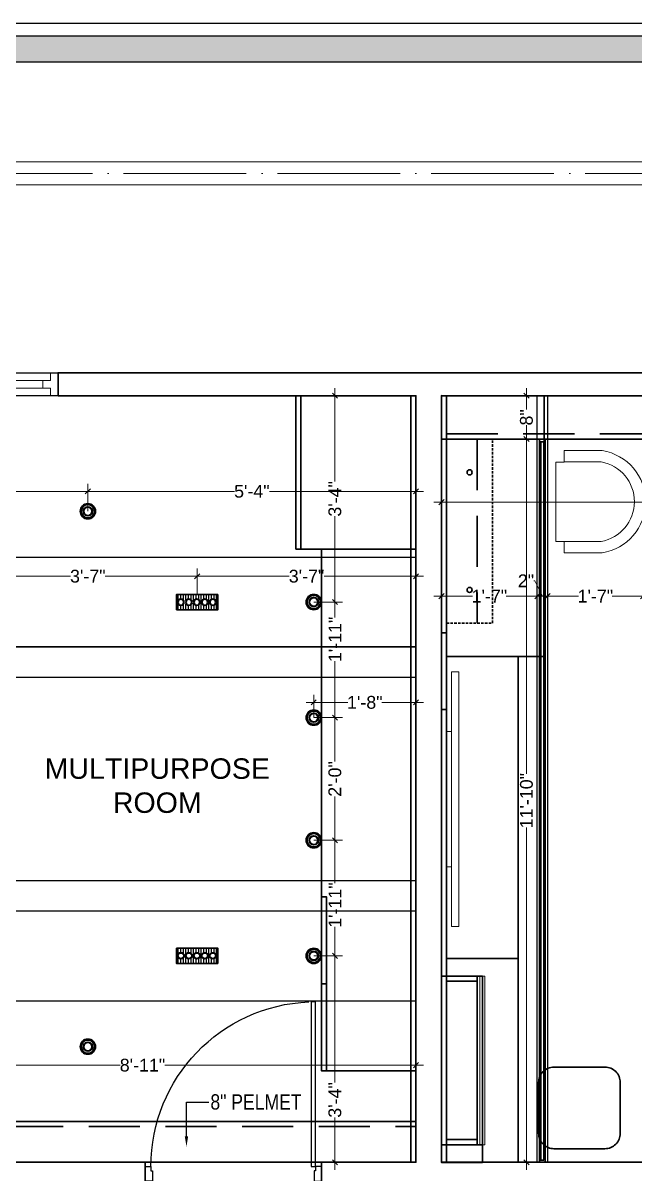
# Model space of a CAD drawing. Header units: millimetres. Extents: x 145796 to 148307, y -176303 to -174465.
# Drawn here: x 147019.7 to 147139.5, y -176014.9 to -175789.7 of the extents above; entities that cross this region are included whole.
import ezdxf
from ezdxf import colors
from ezdxf.entities.mleader import LeaderData, LeaderLine
from ezdxf.math import Vec2, Vec3

# ---------------------------------------------------------------- set-up
doc = ezdxf.new("R2010")
doc.units = ezdxf.units.MM
doc.header["$MEASUREMENT"] = 0
doc.header["$PDMODE"] = 2
for name, pattern in [('00 . GROUND FLOOR$0$DASHED', [0.75, 0.5, -0.25]), ('ACAD_ISO04W100', [30, 24, -3, 0, -3]), ('DASHEDX2', [1.5, 1, -0.5])]:
    doc.linetypes.add(name, pattern=pattern)
doc.layers.get('Defpoints').update_dxf_attribs({"color": 220})
doc.layers.add('AR DOOR', color=40, linetype='Continuous')
doc.layers.add('AR ELE-5', color=134, linetype='Continuous')
for name, color, linetype, lineweight in [('dim05', 1, 'Continuous', 13), ('Electrical', 84, 'Continuous', 30), ('ELEVATION ( SPIRAL STAIR )', 250, 'Continuous', 9), ('FALSE CEILING', 6, 'Continuous', 30), ('FIRST FLOOR ( TEXT )', 7, 'Continuous', 9), ('FURNITURE', 32, 'Continuous', 9), ('GROUND FLOOR', 7, 'Continuous', 9), ('NAME PLATE', 7, 'Continuous', 25), ('SECOND FLOOR', 7, 'Continuous', 9), ('SECOND FLOOR  ( PLINE )', 251, 'Continuous', 30), ('text1', 1, 'Continuous', 15), ('wall', 7, 'Continuous', 30)]:
    doc.layers.add(name, color=color, linetype=linetype, lineweight=lineweight)
doc.layers.add('hatch', color=250, linetype='Continuous', lineweight=9, transparency=0.5)
doc.layers.add('XX~SLAB ( PLINE )', color=251, linetype='Continuous', plot=False)
doc.styles.add('Aerial', font='arial.ttf')
doc.styles.add('KATHA', font='swissc.ttf')
doc.styles.add('style4', font='ARIALN.TTF')
doc.dimstyles.new('Cn_BT_9 ( BOLD )', dxfattribs={"dimtxt": 2.5, "dimasz": 1, "dimexe": 1.5, "dimexo": 0, "dimgap": 0.09, "dimtad": 0, "dimdec": 0, "dimzin": 3, "dimdsep": 46, "dimlunit": 4, "dimtxsty": 'Aerial', "dimblk": 'OBLIQUE', "dimcen": 0.09, "dimdle": 1.5, "dimclrd": 1, "dimclre": 1, "dimclrt": 5, "dimadec": 0, "dimazin": 0, "dimtfac": 0.75, "dimtdec": 0, "dimtofl": 0, "dimtmove": 0, "dimatfit": 3, "dimldrblk": 'OBLIQUE', "dimfxl": 0, "dimtolj": 1, "dimtzin": 0, "dimlwd": 15, "dimlwe": 15, "dimarcsym": 0})

# ---------------------------------------------------------------- blocks, each defined once
blk = doc.blocks.new('ceiling')
at = {"layer": 'FURNITURE', "color": 9, "lineweight": 30, "true_color": 0xc7c8ca}
for p, q in [((142904.89, -176849.37, -0.13), (143012.89, -176849.37, -0.13)), ((142902.89, -176935.37, -0.13), (142902.89, -176851.37, -0.13)), ((143014.89, -176851.37, -0.13), (143014.89, -176880.36, -0.13)), ((142907.89, -176852.37, -0.13), (143014.89, -176852.37, -0.13)), ((142905.89, -176932.37, -0.13), (142905.89, -176854.37, -0.13)), ((143113.89, -176876.42), (143095.39, -176876.42)), ((143011.89, -176883.36, -0.13), (142939.89, -176883.36, -0.13)), ((142936.89, -176886.36, -0.13), (142936.89, -176934.37, -0.13)), ((142926.89, -176934.37, -0.13), (142907.89, -176934.37, -0.13)), ((142927.89, -176935.37, -0.13), (142927.89, -176936.37, -0.13)), ((142933.89, -176937.37, -0.13), (142904.89, -176937.37, -0.13)), ((142969.89, -176977.47, -0.13), (142969.89, -176955.47, -0.13)), ((142969.89, -176955.47, -0.13), (143023.89, -176955.47, -0.13)), ((142996.89, -176955.47, -0.13), (142996.89, -176981.47, -0.13)), ((143023.89, -176955.47, -0.13), (143023.89, -176977.47, -0.13)), ((143023.89, -176955.47, -0.13), (143023.89, -176957.47, -0.13)), ((142967.89, -176957.47, -0.13), (142969.89, -176957.47, -0.13)), ((143023.89, -176957.47, -0.13), (143025.89, -176957.47, -0.13)), ((142965.89, -176981.47, -0.13), (142965.89, -176959.47, -0.13)), ((143027.89, -176959.47, -0.13), (143027.89, -176981.47, -0.13)), ((143019.89, -176981.47, -0.13), (142973.89, -176981.47, -0.13)), ((143021.89, -176987.47, -0.13), (142971.89, -176987.47, -0.13))]:
    blk.add_line(p, q, dxfattribs=at)
at = {"layer": 'FURNITURE', "color": 3, "linetype": 'DASHEDX2', "lineweight": 30, "ltscale": 10}
blk.add_line((142899.89, -176989.42, -0.13), (143113.89, -176989.42, -0.13), dxfattribs=at)
at = {"layer": 'FURNITURE', "color": 9, "lineweight": 30, "ltscale": 10, "true_color": 0xc7c8ca}
for points in [[(143090.39, -176876.42), (143113.89, -176876.42), (143113.89, -176846.42), (143090.39, -176846.42)], [(143090.39, -176876.42), (143091.39, -176876.42), (143091.39, -176846.42), (143090.39, -176846.42)], [(143112.89, -176996.42), (143113.89, -176996.42), (143113.89, -176846.42), (143112.89, -176846.42)], [(143113.89, -176876.42), (143113.89, -176978.5), (143095.39, -176978.5), (143095.39, -176876.42)], [(143096.39, -176961.5), (143096.39, -176944.5), (143095.39, -176944.5), (143095.39, -176961.5)], [(143096.39, -176978.5), (143096.39, -176961.5), (143095.39, -176961.5), (143095.39, -176978.5)], [(143113.89, -176996.42), (143113.89, -176988.42), (142899.89, -176988.42), (142899.89, -176996.42)]]:
    blk.add_lwpolyline(points, close=True, dxfattribs=at)
at = {"layer": 'FURNITURE', "color": 9, "lineweight": 25, "true_color": 0xc7c8ca, "elevation": -0.13}
blk.add_lwpolyline([(142927.89, -176992.42, 1), (142931.89, -176992.42, -1), (142935.89, -176992.42, 1), (142939.89, -176992.42, -1), (142943.89, -176992.42, 1), (142947.89, -176992.42, -1), (142951.89, -176992.42, 1), (142955.89, -176992.42, -1), (142959.89, -176992.42, 1), (142963.89, -176992.42, -1), (142967.89, -176992.42, 1), (142971.89, -176992.42, -1), (142975.89, -176992.42, 1), (142979.89, -176992.42, -1), (142983.89, -176992.42, 1), (142987.89, -176992.42, -1), (142991.89, -176992.42, 1), (142995.89, -176992.42, -1), (142999.89, -176992.42, 1), (143003.89, -176992.42, -1), (143007.89, -176992.42, 1), (143011.89, -176992.42, -1), (143015.89, -176992.42, 1), (143019.89, -176992.42, -0.414214), (143021.89, -176990.42, -0.414214)], format="xyb", dxfattribs=at)
at = {"layer": 'FURNITURE', "color": 9, "lineweight": 30, "true_color": 0xc7c8ca}
for centre, radius, start, end in [((142904.89, -176851.37, -0.13), 2, 90, 180), ((143012.89, -176851.37, -0.13), 2, 0, 90), ((142907.89, -176854.37, -0.13), 2, 90, 180), ((143011.89, -176880.36, -0.13), 3, 270, 0), ((142939.89, -176886.36, -0.13), 3, 90, 180), ((142907.89, -176932.37, -0.13), 2, 180, 270), ((142904.89, -176935.37, -0.13), 2, 180, 270), ((142926.89, -176935.37, -0.13), 1, 0, 90), ((142933.89, -176934.37, -0.13), 3, 270, 0), ((142926.89, -176936.37, -0.13), 1, 270, 0), ((142967.89, -176959.47, -0.13), 2, 90, 180), ((143025.89, -176959.47, -0.13), 2, 0, 90), ((142973.89, -176977.47, -0.13), 4, 180, 270), ((143019.89, -176977.47, -0.13), 4, 270, 0), ((142971.89, -176981.47, -0.13), 6, 180, 270), ((143021.89, -176981.47, -0.13), 6, 270, 0)]:
    blk.add_arc(centre, radius, start, end, dxfattribs=at)
blk = doc.blocks.new('LAYOUT FILE')
at = {"layer": 'NAME PLATE', "true_color": 0xd39e00}
h = blk.add_hatch(color=42, dxfattribs=at)
h.paths.add_polyline_path([(3346889.83, -513806.18), (3346889.83, -514260.7), (3347535.56, -514260.7), (3347535.56, -513806.18)])
h.paths.add_polyline_path([(3346894.36, -513810.71), (3347531.03, -513810.71), (3347531.03, -514256.17), (3346894.36, -514256.17)], flags=16)
at = {"layer": 'NAME PLATE', "color": 42, "true_color": 0xd39e00}
for points in [[(3346887.56, -513803.91), (3347537.83, -513803.91), (3347537.83, -514262.96), (3346887.56, -514262.96)], [(3346889.83, -513806.18), (3347535.56, -513806.18), (3347535.56, -514260.7), (3346889.83, -514260.7)], [(3346894.36, -513810.71), (3347531.03, -513810.71), (3347531.03, -514256.17), (3346894.36, -514256.17)]]:
    blk.add_lwpolyline(points, close=True, dxfattribs=at)
blk = doc.blocks.new('*U20')
for points in [[(-1160, 0), (-1120, 0), (-1120, 30), (-1110, 30), (-1110, 100), (-1160, 100)], [(40, 0), (0, 0), (0, 30), (-10, 30), (-10, 100), (40, 100)], [(0, 0), (0, -1120), (-30, -1120), (-30, 0)]]:
    blk.add_lwpolyline(points, close=True)
at = {"layer": 'AR ELE-5', "linetype": 'ByBlock', "ltscale": 15}
blk.add_arc((1.6, 0.7), 1121.6, 180.03474, 267.62699, dxfattribs=at)
blk = doc.blocks.new('_Oblique')
at = {"layer": 'wall', "color": 0, "lineweight": -2}
blk.add_line((-0.5, -0.5), (0.5, 0.5), dxfattribs=at)
blk = doc.blocks.new('*D187')
at = {"layer": 'Defpoints', "color": 0, "ltscale": 10, "transparency": 16777216}
for p in [(147101.62, -175901.86), (147101.62, -175908.02), (147120.36, -175908.02)]:
    blk.add_point(p, dxfattribs=at)
at = {"layer": 'FURNITURE', "color": 1, "lineweight": 15, "ltscale": 10, "transparency": 16777216}
for p, q in [((147101.62, -175908.02), (147101.62, -175900.36)), ((147120.36, -175908.02), (147120.36, -175900.36)), ((147100.12, -175901.86), (147107.7, -175901.86)), ((147121.86, -175901.86), (147114.29, -175901.86))]:
    blk.add_line(p, q, dxfattribs=at)
at = {"layer": 'FURNITURE', "color": 1, "lineweight": 15, "ltscale": 10, "transparency": 16777216, "rotation": 180}
blk.add_blockref('_Oblique', (147101.62, -175901.86), dxfattribs=at)
at = {"layer": 'FURNITURE', "color": 1, "lineweight": 15, "ltscale": 10, "transparency": 16777216}
blk.add_blockref('_Oblique', (147120.36, -175901.86), dxfattribs=at)
at = {"layer": 'FURNITURE', "color": 5, "ltscale": 10, "transparency": 16777216, "insert": (147110.99, -175901.86), "char_height": 2.5, "attachment_point": 5, "style": 'Aerial'}
blk.add_mtext('\\A1;1\'-7"', dxfattribs=at)
blk = doc.blocks.new('*D188')
at = {"layer": 'Defpoints', "color": 0, "ltscale": 10, "transparency": 16777216}
for p in [(147122.36, -175901.86), (147120.36, -175908.02), (147122.36, -175908.01)]:
    blk.add_point(p, dxfattribs=at)
at = {"layer": 'FURNITURE', "color": 1, "lineweight": 15, "ltscale": 10, "transparency": 16777216}
for p, q in [((147119.88, -175898.86), (147119.7, -175898.86)), ((147121.36, -175901.86), (147119.88, -175898.86)), ((147120.36, -175908.02), (147120.36, -175900.36)), ((147122.36, -175908.01), (147122.36, -175900.36)), ((147118.86, -175901.86), (147123.86, -175901.86))]:
    blk.add_line(p, q, dxfattribs=at)
at = {"layer": 'FURNITURE', "color": 1, "lineweight": 15, "ltscale": 10, "transparency": 16777216, "rotation": 180}
blk.add_blockref('_Oblique', (147120.36, -175901.86), dxfattribs=at)
at = {"layer": 'FURNITURE', "color": 1, "lineweight": 15, "ltscale": 10, "transparency": 16777216}
blk.add_blockref('_Oblique', (147122.36, -175901.86), dxfattribs=at)
at = {"layer": 'FURNITURE', "color": 5, "ltscale": 10, "transparency": 16777216, "insert": (147118.15, -175898.86), "char_height": 2.5, "attachment_point": 5, "style": 'Aerial'}
blk.add_mtext('\\A1;2"', dxfattribs=at)
blk = doc.blocks.new('*D189')
at = {"layer": 'Defpoints', "color": 0, "ltscale": 10, "transparency": 16777216}
for p in [(147141.09, -175901.86), (147122.36, -175908.01), (147141.09, -175908.01)]:
    blk.add_point(p, dxfattribs=at)
at = {"layer": 'FURNITURE', "color": 1, "lineweight": 15, "ltscale": 10, "transparency": 16777216}
for p, q in [((147122.36, -175908.01), (147122.36, -175900.36)), ((147141.09, -175908.01), (147141.09, -175900.36)), ((147120.86, -175901.86), (147128.43, -175901.86)), ((147142.59, -175901.86), (147135.02, -175901.86))]:
    blk.add_line(p, q, dxfattribs=at)
at = {"layer": 'FURNITURE', "color": 1, "lineweight": 15, "ltscale": 10, "transparency": 16777216, "rotation": 180}
blk.add_blockref('_Oblique', (147122.36, -175901.86), dxfattribs=at)
at = {"layer": 'FURNITURE', "color": 1, "lineweight": 15, "ltscale": 10, "transparency": 16777216}
blk.add_blockref('_Oblique', (147141.09, -175901.86), dxfattribs=at)
at = {"layer": 'FURNITURE', "color": 5, "ltscale": 10, "transparency": 16777216, "insert": (147131.73, -175901.86), "char_height": 2.5, "attachment_point": 5, "style": 'Aerial'}
blk.add_mtext('\\A1;1\'-7"', dxfattribs=at)
blk = doc.blocks.new('w')
at = {"layer": 'Electrical', "lineweight": 25, "true_color": 0x000000}
h = blk.add_hatch(dxfattribs=at)
h.set_pattern_fill('ANSI31', color=18, scale=4, angle=225)
h.set_pattern_definition([(270, (3371208.62173, -539867.7139), (0.5, -2e-16), [])])
h.paths.add_polyline_path([(3358215.1, -518899.88), (3358215.97, -518898.83, -0.675401), (3358216.43, -518897.69, -0.15536), (3358216.81, -518897.81), (3358217.43, -518897.06), (3358217.43, -518896.88), (3358209.34, -518896.88), (3358209.34, -518899.88)])
h.paths.add_polyline_path([(3358210.2, -518899.01, -1), (3358210.2, -518897.69, -1)], flags=16)
h.paths.add_polyline_path([(3358211.76, -518897.69, -1), (3358211.76, -518899.01, -1)], flags=16)
h.paths.add_polyline_path([(3358210.2, -518898.88, -1), (3358210.2, -518897.82, -1)], flags=0)
h.paths.add_polyline_path([(3358211.76, -518897.82, -1), (3358211.76, -518898.88, -1)], flags=0)
h.paths.add_polyline_path([(3358213.32, -518897.69, -1), (3358213.32, -518899.01, -1)], flags=16)
h.paths.add_polyline_path([(3358213.32, -518897.82, -1), (3358213.32, -518898.88, -1)], flags=0)
h.paths.add_polyline_path([(3358214.87, -518897.69, -1), (3358214.87, -518899.01, -1)], flags=16)
h.paths.add_polyline_path([(3358214.87, -518897.82, -1), (3358214.87, -518898.88, -1)], flags=0)
h.paths.add_polyline_path([(3358215.97, -518898.83), (3358215.1, -518899.88), (3358217.43, -518899.88), (3358217.43, -518897.06), (3358216.81, -518897.81, -0.731062), (3358216.43, -518899.01, -0.193744)], flags=17)
at = {"layer": 'Electrical', "color": 240, "true_color": 0xed1f24}
blk.add_lwpolyline([(3358217.43, -518899.88), (3358209.34, -518899.88), (3358209.34, -518896.88), (3358217.43, -518896.88)], close=True, dxfattribs=at)
at = {"layer": 'Electrical', "color": 18, "lineweight": 25, "true_color": 0x000000}
for centre, radius in [((3358210.2, -518898.35), 0.662), ((3358210.2, -518898.35), 0.53), ((3358211.76, -518898.35), 0.662), ((3358211.76, -518898.35), 0.53), ((3358213.32, -518898.35), 0.662), ((3358213.32, -518898.35), 0.53), ((3358214.87, -518898.35), 0.662), ((3358214.87, -518898.35), 0.53), ((3358216.43, -518898.35), 0.662), ((3358216.43, -518898.35), 0.53)]:
    blk.add_circle(centre, radius, dxfattribs=at)
blk = doc.blocks.new('3we')
at = {"layer": 'Electrical', "color": 18, "ltscale": 8, "true_color": 0x000000}
for radius in [1.5, 1.3, 0.904, 0.804]:
    blk.add_circle((56069.75, 46700.94), radius, dxfattribs=at)
blk = doc.blocks.new('*D194')
at = {"layer": 'Defpoints', "color": 0, "ltscale": 10, "transparency": 16777216}
for p in [(147053.82, -175897.97), (147011.02, -175901.52, -0.88), (147053.82, -175901.52, -0.88)]:
    blk.add_point(p, dxfattribs=at)
at = {"layer": 'FURNITURE', "color": 1, "lineweight": 15, "ltscale": 10, "transparency": 16777216}
for p, q in [((147011.02, -175901.52), (147011.02, -175896.47)), ((147053.82, -175901.52), (147053.82, -175896.47)), ((147009.52, -175897.97), (147029.01, -175897.97)), ((147055.32, -175897.97), (147035.84, -175897.97))]:
    blk.add_line(p, q, dxfattribs=at)
at = {"layer": 'FURNITURE', "color": 1, "lineweight": 15, "ltscale": 10, "transparency": 16777216, "rotation": 180}
blk.add_blockref('_Oblique', (147011.02, -175897.97), dxfattribs=at)
at = {"layer": 'FURNITURE', "color": 1, "lineweight": 15, "ltscale": 10, "transparency": 16777216}
blk.add_blockref('_Oblique', (147053.82, -175897.97), dxfattribs=at)
at = {"layer": 'FURNITURE', "color": 5, "ltscale": 10, "transparency": 16777216, "insert": (147032.42, -175897.97), "char_height": 2.5, "attachment_point": 5, "style": 'Aerial'}
blk.add_mtext('\\A1;3\'-7"', dxfattribs=at)
blk = doc.blocks.new('*D195')
at = {"layer": 'Defpoints', "color": 0, "ltscale": 10, "transparency": 16777216}
for p in [(147096.62, -175897.97), (147053.82, -175901.52, -0.88), (147096.62, -175903.02, -0.88)]:
    blk.add_point(p, dxfattribs=at)
at = {"layer": 'FURNITURE', "color": 1, "lineweight": 15, "ltscale": 10, "transparency": 16777216}
for p, q in [((147053.82, -175901.52), (147053.82, -175896.47)), ((147096.62, -175903.02), (147096.62, -175896.47)), ((147052.32, -175897.97), (147071.81, -175897.97)), ((147098.12, -175897.97), (147078.64, -175897.97))]:
    blk.add_line(p, q, dxfattribs=at)
at = {"layer": 'FURNITURE', "color": 1, "lineweight": 15, "ltscale": 10, "transparency": 16777216, "rotation": 180}
blk.add_blockref('_Oblique', (147053.82, -175897.97), dxfattribs=at)
at = {"layer": 'FURNITURE', "color": 1, "lineweight": 15, "ltscale": 10, "transparency": 16777216}
blk.add_blockref('_Oblique', (147096.62, -175897.97), dxfattribs=at)
at = {"layer": 'FURNITURE', "color": 5, "ltscale": 10, "transparency": 16777216, "insert": (147075.22, -175897.97), "char_height": 2.5, "attachment_point": 5, "style": 'Aerial'}
blk.add_mtext('\\A1;3\'-7"', dxfattribs=at)
blk = doc.blocks.new('*D201')
at = {"layer": 'Defpoints', "color": 0, "ltscale": 10, "transparency": 16777216}
for p in [(147096.62, -175922.66), (147076.62, -175925.64, -0.13), (147096.62, -175925.64)]:
    blk.add_point(p, dxfattribs=at)
at = {"layer": 'FURNITURE', "color": 1, "lineweight": 15, "ltscale": 10, "transparency": 16777216}
for p, q in [((147076.62, -175925.64), (147076.62, -175921.16)), ((147096.62, -175925.64), (147096.62, -175921.16)), ((147075.12, -175922.66), (147083.33, -175922.66)), ((147098.12, -175922.66), (147089.92, -175922.66))]:
    blk.add_line(p, q, dxfattribs=at)
at = {"layer": 'FURNITURE', "color": 1, "lineweight": 15, "ltscale": 10, "transparency": 16777216, "rotation": 180}
blk.add_blockref('_Oblique', (147076.62, -175922.66), dxfattribs=at)
at = {"layer": 'FURNITURE', "color": 1, "lineweight": 15, "ltscale": 10, "transparency": 16777216}
blk.add_blockref('_Oblique', (147096.62, -175922.66), dxfattribs=at)
at = {"layer": 'FURNITURE', "color": 5, "ltscale": 10, "transparency": 16777216, "insert": (147086.62, -175922.66), "char_height": 2.5, "attachment_point": 5, "style": 'Aerial'}
blk.add_mtext('\\A1;1\'-8"', dxfattribs=at)
blk = doc.blocks.new('*D202')
at = {"layer": 'Defpoints', "color": 0, "ltscale": 10, "transparency": 16777216}
for p in [(147076.62, -175925.64), (147076.62, -175949.64, -0.13), (147080.77, -175949.64)]:
    blk.add_point(p, dxfattribs=at)
at = {"layer": 'FURNITURE', "color": 1, "lineweight": 15, "ltscale": 10, "transparency": 16777216}
for p, q in [((147080.77, -175924.14), (147080.77, -175934.21)), ((147076.62, -175925.64), (147082.27, -175925.64)), ((147080.77, -175951.14), (147080.77, -175941.07)), ((147076.62, -175949.64), (147082.27, -175949.64))]:
    blk.add_line(p, q, dxfattribs=at)
for p, rotation in [((147080.77, -175925.64), 90), ((147080.77, -175949.64), 270)]:
    blk.add_blockref('_Oblique', p, dxfattribs=dict(at, rotation=rotation))
at = {"layer": 'FURNITURE', "color": 5, "ltscale": 10, "transparency": 16777216, "insert": (147080.77, -175937.64), "char_height": 2.5, "attachment_point": 5, "rotation": 90, "style": 'Aerial'}
blk.add_mtext('\\A1;2\'-0"', dxfattribs=at)
blk = doc.blocks.new('*D203')
at = {"layer": 'Defpoints', "color": 0, "ltscale": 10, "transparency": 16777216}
for p in [(147076.62, -175903.02, -1.01), (147080.77, -175903.02), (147076.62, -175925.64)]:
    blk.add_point(p, dxfattribs=at)
at = {"layer": 'FURNITURE', "color": 1, "lineweight": 15, "ltscale": 10, "transparency": 16777216}
for p, q in [((147080.77, -175901.52), (147080.77, -175906.07)), ((147076.62, -175903.02), (147082.27, -175903.02)), ((147080.77, -175927.14), (147080.77, -175914.6)), ((147076.62, -175925.64), (147082.27, -175925.64))]:
    blk.add_line(p, q, dxfattribs=at)
for p, rotation in [((147080.77, -175903.02), 90), ((147080.77, -175925.64), 270)]:
    blk.add_blockref('_Oblique', p, dxfattribs=dict(at, rotation=rotation))
at = {"layer": 'FURNITURE', "color": 5, "ltscale": 10, "transparency": 16777216, "insert": (147080.77, -175910.33), "char_height": 2.5, "attachment_point": 5, "rotation": 90, "style": 'Aerial'}
blk.add_mtext('\\A1;1\'-11"', dxfattribs=at)
blk = doc.blocks.new('*D204')
at = {"layer": 'Defpoints', "color": 0, "ltscale": 10, "transparency": 16777216}
for p in [(147079.55, -175862.64), (147080.77, -175862.64), (147076.62, -175903.02, -1.01)]:
    blk.add_point(p, dxfattribs=at)
at = {"layer": 'FURNITURE', "color": 1, "lineweight": 15, "ltscale": 10, "transparency": 16777216}
for p, q in [((147080.77, -175861.14), (147080.77, -175879.42)), ((147079.55, -175862.64), (147082.27, -175862.64)), ((147080.77, -175904.52), (147080.77, -175886.24)), ((147076.62, -175903.02), (147082.27, -175903.02))]:
    blk.add_line(p, q, dxfattribs=at)
for p, rotation in [((147080.77, -175862.64), 90), ((147080.77, -175903.02), 270)]:
    blk.add_blockref('_Oblique', p, dxfattribs=dict(at, rotation=rotation))
at = {"layer": 'FURNITURE', "color": 5, "ltscale": 10, "transparency": 16777216, "insert": (147080.77, -175882.83), "char_height": 2.5, "attachment_point": 5, "rotation": 90, "style": 'Aerial'}
blk.add_mtext('\\A1;3\'-4"', dxfattribs=at)
blk = doc.blocks.new('*D205')
at = {"layer": 'Defpoints', "color": 0, "ltscale": 10, "transparency": 16777216}
for p in [(147076.62, -175949.64, -0.13), (147076.62, -175972.25, -0.13), (147080.77, -175972.25)]:
    blk.add_point(p, dxfattribs=at)
at = {"layer": 'FURNITURE', "color": 1, "lineweight": 15, "ltscale": 10, "transparency": 16777216}
for p, q in [((147080.77, -175948.14), (147080.77, -175958.05)), ((147076.62, -175949.64), (147082.27, -175949.64)), ((147080.77, -175973.75), (147080.77, -175966.59)), ((147076.62, -175972.25), (147082.27, -175972.25))]:
    blk.add_line(p, q, dxfattribs=at)
for p, rotation in [((147080.77, -175949.64), 90), ((147080.77, -175972.25), 270)]:
    blk.add_blockref('_Oblique', p, dxfattribs=dict(at, rotation=rotation))
at = {"layer": 'FURNITURE', "color": 5, "ltscale": 10, "transparency": 16777216, "insert": (147080.77, -175962.32), "char_height": 2.5, "attachment_point": 5, "rotation": 90, "style": 'Aerial'}
blk.add_mtext('\\A1;1\'-11"', dxfattribs=at)
blk = doc.blocks.new('*D206')
at = {"layer": 'Defpoints', "color": 0, "ltscale": 10, "transparency": 16777216}
for p in [(147076.62, -175972.25, -0.13), (147080.77, -176012.64), (147096.62, -176012.64)]:
    blk.add_point(p, dxfattribs=at)
at = {"layer": 'FURNITURE', "color": 1, "lineweight": 15, "ltscale": 10, "transparency": 16777216}
for p, q in [((147080.77, -175970.75), (147080.77, -175997.04)), ((147076.62, -175972.25), (147082.27, -175972.25)), ((147080.77, -176014.14), (147080.77, -176003.86)), ((147096.62, -176012.64), (147079.27, -176012.64))]:
    blk.add_line(p, q, dxfattribs=at)
for p, rotation in [((147080.77, -175972.25), 90), ((147080.77, -176012.64), 270)]:
    blk.add_blockref('_Oblique', p, dxfattribs=dict(at, rotation=rotation))
at = {"layer": 'FURNITURE', "color": 5, "ltscale": 10, "transparency": 16777216, "insert": (147080.77, -176000.45), "char_height": 2.5, "attachment_point": 5, "rotation": 90, "style": 'Aerial'}
blk.add_mtext('\\A1;3\'-4"', dxfattribs=at)
blk = doc.blocks.new('*D211')
at = {"layer": 'Defpoints', "color": 0, "ltscale": 10, "transparency": 16777216}
for p in [(147096.62, -175993.65), (146989.62, -176004.64, -0.13), (147096.62, -176004.64)]:
    blk.add_point(p, dxfattribs=at)
at = {"layer": 'FURNITURE', "color": 1, "lineweight": 15, "ltscale": 10, "transparency": 16777216}
for p, q in [((146988.12, -175993.65), (147038.74, -175993.65)), ((146989.62, -176004.64), (146989.62, -175992.15)), ((147098.12, -175993.65), (147047.51, -175993.65)), ((147096.62, -176004.64), (147096.62, -175992.15))]:
    blk.add_line(p, q, dxfattribs=at)
at = {"layer": 'FURNITURE', "color": 1, "lineweight": 15, "ltscale": 10, "transparency": 16777216, "rotation": 180}
blk.add_blockref('_Oblique', (146989.62, -175993.65), dxfattribs=at)
at = {"layer": 'FURNITURE', "color": 1, "lineweight": 15, "ltscale": 10, "transparency": 16777216}
blk.add_blockref('_Oblique', (147096.62, -175993.65), dxfattribs=at)
at = {"layer": 'FURNITURE', "color": 5, "ltscale": 10, "transparency": 16777216, "insert": (147043.12, -175993.65), "char_height": 2.5, "attachment_point": 5, "style": 'Aerial'}
blk.add_mtext('\\A1;8\'-11"', dxfattribs=at)
blk = doc.blocks.new('*D225')
at = {"layer": 'Defpoints', "color": 0, "ltscale": 10, "transparency": 16777216}
for p in [(147101.62, -175871.13), (147179.88, -175881.04), (147101.62, -175883.47)]:
    blk.add_point(p, dxfattribs=at)
at = {"layer": 'FURNITURE', "color": 1, "lineweight": 15, "ltscale": 10, "transparency": 16777216}
for p, q in [((147101.62, -175871.13), (147101.62, -175884.97)), ((147179.88, -175881.04), (147179.88, -175884.97)), ((147100.12, -175883.47), (147143.33, -175883.47)), ((147181.38, -175883.47), (147150.17, -175883.47))]:
    blk.add_line(p, q, dxfattribs=at)
at = {"layer": 'FURNITURE', "color": 1, "lineweight": 15, "ltscale": 10, "transparency": 16777216, "rotation": 180}
blk.add_blockref('_Oblique', (147101.62, -175883.47), dxfattribs=at)
at = {"layer": 'FURNITURE', "color": 1, "lineweight": 15, "ltscale": 10, "transparency": 16777216}
blk.add_blockref('_Oblique', (147179.88, -175883.47), dxfattribs=at)
at = {"layer": 'FURNITURE', "color": 5, "ltscale": 10, "transparency": 16777216, "insert": (147146.75, -175883.47), "char_height": 2.5, "attachment_point": 5, "style": 'Aerial'}
blk.add_mtext('\\A1;6\'-6"', dxfattribs=at)
blk = doc.blocks.new('*D229')
at = {"layer": 'Defpoints', "color": 0, "ltscale": 10, "transparency": 16777216}
for p in [(147032.42, -175881.36), (146946.82, -175885.25, -0.75), (147032.42, -175885.25, -1.63)]:
    blk.add_point(p, dxfattribs=at)
at = {"layer": 'FURNITURE', "color": 1, "lineweight": 15, "ltscale": 10, "transparency": 16777216}
for p, q in [((146945.32, -175881.36), (146986.22, -175881.36)), ((146946.82, -175885.25), (146946.82, -175879.86)), ((147033.92, -175881.36), (146993.03, -175881.36)), ((147032.42, -175885.25), (147032.42, -175879.86))]:
    blk.add_line(p, q, dxfattribs=at)
at = {"layer": 'FURNITURE', "color": 1, "lineweight": 15, "ltscale": 10, "transparency": 16777216, "rotation": 180}
blk.add_blockref('_Oblique', (146946.82, -175881.36), dxfattribs=at)
at = {"layer": 'FURNITURE', "color": 1, "lineweight": 15, "ltscale": 10, "transparency": 16777216}
blk.add_blockref('_Oblique', (147032.42, -175881.36), dxfattribs=at)
at = {"layer": 'FURNITURE', "color": 5, "ltscale": 10, "transparency": 16777216, "insert": (146989.62, -175881.36), "char_height": 2.5, "attachment_point": 5, "style": 'Aerial'}
blk.add_mtext('\\A1;7\'-2"', dxfattribs=at)
blk = doc.blocks.new('*D230')
at = {"layer": 'Defpoints', "color": 0, "ltscale": 10, "transparency": 16777216}
for p in [(147096.62, -175881.36), (147032.42, -175885.25, -1.63), (147096.62, -175885.25)]:
    blk.add_point(p, dxfattribs=at)
at = {"layer": 'FURNITURE', "color": 1, "lineweight": 15, "ltscale": 10, "transparency": 16777216}
for p, q in [((147030.92, -175881.36), (147061.11, -175881.36)), ((147032.42, -175885.25), (147032.42, -175879.86)), ((147098.12, -175881.36), (147067.94, -175881.36)), ((147096.62, -175885.25), (147096.62, -175879.86))]:
    blk.add_line(p, q, dxfattribs=at)
at = {"layer": 'FURNITURE', "color": 1, "lineweight": 15, "ltscale": 10, "transparency": 16777216, "rotation": 180}
blk.add_blockref('_Oblique', (147032.42, -175881.36), dxfattribs=at)
at = {"layer": 'FURNITURE', "color": 1, "lineweight": 15, "ltscale": 10, "transparency": 16777216}
blk.add_blockref('_Oblique', (147096.62, -175881.36), dxfattribs=at)
at = {"layer": 'FURNITURE', "color": 5, "ltscale": 10, "transparency": 16777216, "insert": (147064.52, -175881.36), "char_height": 2.5, "attachment_point": 5, "style": 'Aerial'}
blk.add_mtext('\\A1;5\'-4"', dxfattribs=at)
blk = doc.blocks.new('*D232')
at = {"layer": 'Defpoints', "color": 0, "ltscale": 10, "transparency": 16777216}
for p in [(147122.36, -175862.64, -0.13), (147118.25, -175871.13), (147122.36, -175871.13, -0.13)]:
    blk.add_point(p, dxfattribs=at)
at = {"layer": 'FURNITURE', "color": 1, "lineweight": 15, "ltscale": 10, "transparency": 16777216}
for p, q in [((147118.25, -175861.14), (147118.25, -175865.36)), ((147122.36, -175862.64), (147116.75, -175862.64)), ((147118.25, -175872.63), (147118.25, -175868.42)), ((147122.36, -175871.13), (147116.75, -175871.13))]:
    blk.add_line(p, q, dxfattribs=at)
for p, rotation in [((147118.25, -175862.64), 90), ((147118.25, -175871.13), 270)]:
    blk.add_blockref('_Oblique', p, dxfattribs=dict(at, rotation=rotation))
at = {"layer": 'FURNITURE', "color": 5, "ltscale": 10, "transparency": 16777216, "insert": (147118.25, -175866.89), "char_height": 2.5, "attachment_point": 5, "rotation": 90, "style": 'Aerial'}
blk.add_mtext('\\A1;8"', dxfattribs=at)
blk = doc.blocks.new('*D233')
at = {"layer": 'Defpoints', "color": 0, "ltscale": 10, "transparency": 16777216}
for p in [(147122.36, -175871.13, -0.13), (147118.25, -176012.64), (147120.36, -176012.64, -0.13)]:
    blk.add_point(p, dxfattribs=at)
at = {"layer": 'FURNITURE', "color": 1, "lineweight": 15, "ltscale": 10, "transparency": 16777216}
for p, q in [((147118.25, -175869.63), (147118.25, -175936.65)), ((147122.36, -175871.13), (147116.75, -175871.13)), ((147118.25, -176014.14), (147118.25, -175947.12)), ((147120.36, -176012.64), (147116.75, -176012.64))]:
    blk.add_line(p, q, dxfattribs=at)
for p, rotation in [((147118.25, -175871.13), 90), ((147118.25, -176012.64), 270)]:
    blk.add_blockref('_Oblique', p, dxfattribs=dict(at, rotation=rotation))
at = {"layer": 'FURNITURE', "color": 5, "ltscale": 10, "transparency": 16777216, "insert": (147118.25, -175941.89), "char_height": 2.5, "attachment_point": 5, "rotation": 90, "style": 'Aerial'}
blk.add_mtext('\\A1;11\'-10"', dxfattribs=at)

msp = doc.modelspace()

# ---------------------------------------------------------------- linework, layer by layer
at = {"color": 9, "lineweight": 9, "true_color": 0xc7c8ca, "elevation": -0.13}
for points in [[(147105.04, -175916.68), (147103.59, -175916.68), (147103.59, -175966.51), (147105.04, -175966.51)], [(147103.59, -175928.38), (147102.64, -175928.38), (147102.64, -175954.82), (147103.59, -175954.82)]]:
    msp.add_lwpolyline(points, close=True, dxfattribs=at)
at = {"layer": 'Electrical', "color": 7, "lineweight": 30, "elevation": -0.13}
msp.add_lwpolyline([(147120.83, -175871.13), (147120.83, -176012.64), (147121.89, -176012.64), (147121.89, -175871.13)], close=True, dxfattribs=at)
at = {"layer": 'Electrical', "color": 175, "lineweight": 30, "ltscale": 8, "true_color": 0x4554a5, "elevation": -0.13}
for points in [[(147121.66, -176012.24), (147121.04, -176012.24), (147121.04, -175871.65), (147121.66, -175871.65)], [(147121.64, -176012.22), (147121.06, -176012.22), (147121.06, -175871.67), (147121.64, -175871.67)]]:
    msp.add_lwpolyline(points, close=True, dxfattribs=at)
at = {"layer": 'ELEVATION ( SPIRAL STAIR )', "color": 9, "true_color": 0xc7c8ca, "elevation": -0.13}
msp.add_lwpolyline([(147109.12, -175976.21), (147109.12, -176009.21), (147110.12, -176009.21), (147110.12, -175976.21)], close=True, dxfattribs=at)
at = {"layer": 'FALSE CEILING', "lineweight": 25}
for points in [[(147096.62, -176004.64), (147096.62, -175862.64), (146882.62, -175862.64), (146882.62, -176004.64)], [(146882.62, -176004.64), (146882.62, -176012.64), (147096.62, -176012.64), (147096.62, -176004.64)]]:
    msp.add_lwpolyline(points, close=True, dxfattribs=at)
for points, elevation in [([(147122.36, -175862.64), (147122.36, -176012.64), (147120.36, -176012.64), (147120.36, -175862.64)], -0.13), ([(147096.62, -175894.25), (147096.62, -175911.79), (146882.62, -175911.79), (146882.62, -175894.25)], -0.88), ([(147096.62, -175911.79), (147096.62, -175917.79), (146882.62, -175917.79), (146882.62, -175911.79)], -0.88), ([(147096.62, -175957.49), (147096.62, -175963.49), (146882.62, -175963.49), (146882.62, -175957.49)], -0.88), ([(146882.62, -175963.49), (146882.62, -175981.02), (147096.62, -175981.02), (147096.62, -175963.49)], -0.88)]:
    msp.add_lwpolyline(points, close=True, dxfattribs=dict(at, elevation=elevation))
at = {"layer": 'FURNITURE', "color": 3, "linetype": 'DASHEDX2', "lineweight": 30, "ltscale": 10}
for p, q in [((147102.62, -175870.13, -0.13), (147258.12, -175870.13, -0.13)), ((147108.62, -175871.14, -0.13), (147108.62, -175907.14, -0.13))]:
    msp.add_line(p, q, dxfattribs=at)
at = {"layer": 'FURNITURE', "color": 9, "lineweight": 30, "true_color": 0xc7c8ca}
for p, q in [((147258.12, -175871.13, -0.13), (147101.62, -175871.13, -0.13)), ((147116.65, -176012.68, -0.13), (147116.65, -175913.66, -0.13)), ((147116.63, -175972.76, -0.13), (147102.62, -175972.76, -0.13)), ((147101.62, -175976.21, -0.13), (147109.62, -175976.21, -0.13)), ((147109.62, -175976.21, -0.13), (147109.62, -176009.21, -0.13)), ((147109.62, -176009.21, -0.13), (147101.62, -176009.21, -0.13))]:
    msp.add_line(p, q, dxfattribs=at)
at = {"layer": 'FURNITURE', "color": 9, "lineweight": 30, "true_color": 0xc7c8ca, "elevation": -0.13}
msp.add_lwpolyline([(147102.62, -175913.66), (147121.72, -175913.67), (147121.72, -175862.64), (147101.62, -175862.63), (147101.62, -175913.66), (147101.62, -175913.66)], dxfattribs=at)
for points in [[(147101.62, -175909.03), (147101.62, -175862.64), (147102.62, -175862.64), (147102.62, -175909.03)], [(147101.62, -175924.03), (147101.62, -175909.03), (147102.62, -175909.03), (147102.62, -175924.03)], [(147102.62, -175976.21), (147102.62, -175924.03), (147101.62, -175924.03), (147101.62, -175976.21)], [(147101.62, -175976.21), (147101.62, -176009.21), (147109.62, -176009.21), (147109.62, -175976.21)], [(147101.62, -175976.21), (147101.62, -176009.21), (147102.62, -176009.21), (147102.62, -175976.21)], [(147102.62, -175977.21), (147102.62, -176008.21), (147108.62, -176008.21), (147108.62, -175977.21)], [(147108.62, -175976.21), (147108.62, -176009.21), (147109.62, -176009.21), (147109.62, -175976.21)], [(147102.62, -176009.21), (147102.62, -176012.66), (147101.62, -176012.66), (147101.62, -176009.21)], [(147102.62, -176012.66), (147102.62, -176009.21), (147109.62, -176009.21), (147109.62, -176012.66)]]:
    msp.add_lwpolyline(points, close=True, dxfattribs=at)
at = {"layer": 'FURNITURE', "color": 9, "linetype": '00 . GROUND FLOOR$0$DASHED', "lineweight": 30, "true_color": 0xc7c8ca, "elevation": -0.13}
msp.add_lwpolyline([(147102.62, -175871.14), (147102.62, -175907.14), (147111.62, -175907.14), (147111.62, -175871.14)], close=True, dxfattribs=at)
at = {"layer": 'FURNITURE', "color": 9, "true_color": 0xc7c8ca, "elevation": -0.13, "flags": 128}
for points in [[(147125.65, -175891.17), (147125.65, -175893.39), (147133.03, -175893.39, 0.853613), (147133.08, -175873.39), (147125.65, -175873.39), (147125.65, -175875.62)], [(147127.87, -175891.17), (147125.65, -175891.17), (147132.85, -175891.17, 0.835758), (147132.89, -175875.61), (147127.87, -175875.61), (147125.65, -175875.61)]]:
    msp.add_lwpolyline(points, format="xyb", dxfattribs=at)
at = {"layer": 'FURNITURE', "color": 9, "true_color": 0xc7c8ca, "elevation": -0.13}
msp.add_lwpolyline([(147125.65, -175875.62), (147123.97, -175875.62), (147123.97, -175891.18), (147125.65, -175891.17)], dxfattribs=at)
at = {"layer": 'FURNITURE', "color": 9, "lineweight": 30, "true_color": 0xc7c8ca, "elevation": -0.13}
msp.add_lwpolyline([(147123.63, -175994.03), (147133.6, -175994.03, -0.414214), (147136.6, -175997.03), (147136.6, -176006.99, -0.414214), (147133.6, -176009.99), (147123.63, -176009.99, -0.414214), (147120.63, -176006.99), (147120.63, -175997.03, -0.414214)], format="xyb", close=True, dxfattribs=at)
at = {"layer": 'FURNITURE', "color": 9, "lineweight": 30, "true_color": 0xc7c8ca}
for centre in [(147107.12, -175877.64, -0.13), (147107.12, -175900.64, -0.13)]:
    msp.add_circle(centre, 0.5, dxfattribs=at)
at = {"layer": 'GROUND FLOOR'}
for p, q in [((146773.87, -175816.89, -0.13), (147274.12, -175816.89, -0.13)), ((146778.37, -175821.39, -0.13), (147274.12, -175821.39, -0.13))]:
    msp.add_line(p, q, dxfattribs=at)
at = {"layer": 'GROUND FLOOR', "color": 1, "linetype": 'ACAD_ISO04W100', "elevation": -0.13}
msp.add_lwpolyline([(147274.12, -175819.14), (146776.12, -175819.14), (146776.12, -176281.64), (147274.12, -176281.64)], dxfattribs=at)
at = {"layer": 'SECOND FLOOR'}
for p, q in [((146873.62, -175858.14, -0.13), (147274.12, -175858.14, -0.13)), ((147026.62, -175858.14, -0.13), (147026.62, -175862.64, -0.13)), ((146882.62, -175862.64, -0.13), (147096.62, -175862.64, -0.13)), ((147096.62, -175862.64, -0.13), (147096.62, -176012.64, -0.13)), ((147101.62, -175862.64, -0.13), (147261.12, -175862.64, -0.13)), ((146998.62, -176012.64, -0.13), (147037.12, -176012.64, -0.13))]:
    msp.add_line(p, q, dxfattribs=at)
at = {"layer": 'SECOND FLOOR', "elevation": -0.13}
msp.add_lwpolyline([(147026.62, -175858.14), (147025.12, -175858.14), (147025.12, -175859.64), (147023.62, -175859.64), (147023.62, -175861.14), (146959.62, -175861.14), (146959.62, -175859.64), (146958.12, -175859.64), (146958.12, -175858.14), (146956.62, -175858.14), (146956.62, -175862.64), (146958.12, -175862.64), (146958.12, -175861.14), (146959.62, -175861.14), (146959.62, -175859.64), (147023.62, -175859.64), (147023.62, -175861.14), (147025.12, -175861.14), (147025.12, -175862.64), (147026.62, -175862.64), (147026.62, -175858.14), (146956.62, -175858.14), (146956.62, -175862.64), (147026.62, -175862.64)], close=True, dxfattribs=at)
at = {"layer": 'SECOND FLOOR  ( PLINE )', "elevation": -0.13}
for points in [[(147096.62, -176017.14), (147078.12, -176017.14), (147078.12, -176012.64), (147096.62, -176012.64), (147096.62, -175862.64), (147026.62, -175862.64), (147026.62, -175858.14), (147172.12, -175858.14), (147172.12, -175862.64), (147101.62, -175862.64), (147101.62, -176012.64), (147142.11, -176012.64), (147142.11, -176017.14), (147101.12, -176017.14)], [(147043.62, -176012.64), (146998.62, -176012.64), (146998.62, -176017.14), (147043.62, -176017.14)]]:
    msp.add_lwpolyline(points, close=True, dxfattribs=at)
at = {"layer": 'XX~SLAB ( PLINE )', "elevation": -0.13}
msp.add_lwpolyline([(146869.12, -175858.14), (147274.12, -175858.14), (147274.12, -176167.14), (147265.12, -176167.14), (147245.32, -176167.14), (147204.98, -176167.14), (147179.62, -176167.14), (147032.62, -176167.14), (146959.38, -176167.14), (146869.12, -176167.14)], close=True, dxfattribs=at)

# ---------------------------------------------------------------- block references
at = {"layer": 'AR DOOR', "linetype": 'ByBlock', "lineweight": -2, "extrusion": (0, 0, -1), "xscale": 0.028749999999994, "yscale": 0.028749999999994, "zscale": -0.028749999999994, "rotation": 180}
msp.add_blockref('*U20', (-147076.97, -176013.45, 0.13), dxfattribs=at)
at = {"layer": 'dim05', "xscale": -1, "rotation": 180}
msp.add_blockref('3we', (90962.68, -129184.32, -1.63), dxfattribs=at)
at = {"layer": 'dim05'}
for p in [(91006.88, -222603.96, -1.76), (91006.88, -222626.58, -0.88), (91006.88, -222650.58, -0.88), (91006.88, -222673.19, -0.88), (90962.68, -222690.96, -1.63)]:
    msp.add_blockref('3we', p, dxfattribs=at)
at = {"layer": 'FALSE CEILING', "lineweight": 25}
msp.add_blockref('ceiling', (3982.74, 983.78, -0.13), dxfattribs=at)
at = {"layer": 'hatch', "lineweight": 30, "xscale": -1, "rotation": 180}
msp.add_blockref('w', (-3211159.56, -694801.4, -1.63), dxfattribs=at)
at = {"layer": 'hatch', "lineweight": 30}
msp.add_blockref('w', (-3211159.56, 342926.12, -1.63), dxfattribs=at)
at = {"layer": 'NAME PLATE', "lineweight": 0, "xscale": 1.118853953940139, "yscale": 1.118853953940139, "zscale": 1.118853953940139}
msp.add_blockref('LAYOUT FILE', (-3597964.09, 399081.82), dxfattribs=at)

# ---------------------------------------------------------------- texts
at = {"layer": 'FIRST FLOOR ( TEXT )', "insert": (147046.01, -175938.97, -0.25), "char_height": 4, "attachment_point": 5, "style": 'KATHA'}
msp.add_mtext('\\A1;{\\fArial Baltic|b0|i0|c186|p34;MULTIPURPOSE \\fArial Baltic|b0|i0|c0|p34;\\P\\fArial Baltic|b0|i0|c186|p34;ROOM }', dxfattribs=at)

# ---------------------------------------------------------------- dimensions: what is measured, and where the dimension line sits
at = {"layer": 'FURNITURE', "ltscale": 10}
for base, p1, p2, picture, middle in [((147080.77, -175862.64, -0.75), (147076.62, -175903.02, -1.76), (147079.55, -175862.64, -0.75), '*D204', (147080.77, -175882.83, -0.75)), ((147118.25, -176012.64), (147122.36, -175871.13, -0.13), (147120.36, -176012.64, -0.13), '*D233', (147118.25, -175941.89))]:
    dim = msp.add_linear_dim(base=base, p1=p1, p2=p2, angle=90, dimstyle='Cn_BT_9 ( BOLD )', override={"dimtmove": 1}, dxfattribs=at)
    dim.commit()
    dim.dimension.update_dxf_attribs({"geometry": picture, "text_midpoint": middle})
for base, p1, p2, picture, middle in [((147118.25, -175871.13), (147122.36, -175862.64, -0.13), (147122.36, -175871.13, -0.13), '*D232', (147118.25, -175866.89)), ((147080.77, -175949.64, -0.75), (147076.62, -175925.64, -0.75), (147076.62, -175949.64, -0.88), '*D202', (147080.77, -175937.64, -0.75))]:
    dim = msp.add_linear_dim(base=base, p1=p1, p2=p2, angle=90, dimstyle='Cn_BT_9 ( BOLD )', dxfattribs=at)
    dim.commit()
    dim.dimension.update_dxf_attribs({"geometry": picture, "text_midpoint": middle})
for base, p1, p2, picture, middle in [((147101.62, -175883.47, -0.13), (147179.88, -175881.04, -0.13), (147101.62, -175871.13, -0.13), '*D225', (147146.75, -175883.47, -0.13)), ((147122.36, -175901.86, -0.13), (147120.36, -175908.02, -0.13), (147122.36, -175908.01, -0.13), '*D188', (147119.61, -175898.86, -0.13))]:
    dim = msp.add_linear_dim(base=base, p1=p1, p2=p2, dimstyle='Cn_BT_9 ( BOLD )', override={"dimtmove": 1}, dxfattribs=at)
    dim.commit()
    dim.dimension.update_dxf_attribs({"geometry": picture, "text_midpoint": middle, "dimtype": 160})
for base, p1, p2, picture, middle in [((147032.42, -175881.36), (146946.82, -175885.25, -0.75), (147032.42, -175885.25, -1.63), '*D229', (146989.62, -175881.36)), ((147096.62, -175881.36), (147032.42, -175885.25, -1.63), (147096.62, -175885.25), '*D230', (147064.52, -175881.36)), ((147053.82, -175897.97, -0.75), (147011.02, -175901.52, -1.63), (147053.82, -175901.52, -1.63), '*D194', (147032.42, -175897.97, -0.75)), ((147096.62, -175897.97, -0.75), (147053.82, -175901.52, -1.63), (147096.62, -175903.02, -1.63), '*D195', (147075.22, -175897.97, -0.75)), ((147101.62, -175901.86, -0.13), (147120.36, -175908.02, -0.13), (147101.62, -175908.02, -0.13), '*D187', (147110.99, -175901.86, -0.13)), ((147141.09, -175901.86, -0.13), (147122.36, -175908.01, -0.13), (147141.09, -175908.01, -0.13), '*D189', (147131.73, -175901.86, -0.13)), ((147096.62, -175993.65, -0.75), (146989.62, -176004.64, -0.88), (147096.62, -176004.64, -0.75), '*D211', (147043.12, -175993.65, -0.75))]:
    dim = msp.add_linear_dim(base=base, p1=p1, p2=p2, dimstyle='Cn_BT_9 ( BOLD )', override={"dimtmove": 1}, dxfattribs=at)
    dim.commit()
    dim.dimension.update_dxf_attribs({"geometry": picture, "text_midpoint": middle})
for base, p1, p2, picture, middle in [((147080.77, -175903.02, -0.75), (147076.62, -175925.64, -0.75), (147076.62, -175903.02, -1.76), '*D203', (147080.77, -175910.33, -0.75)), ((147080.77, -175972.25, -0.75), (147076.62, -175949.64, -0.88), (147076.62, -175972.25, -0.88), '*D205', (147080.77, -175962.32, -0.75)), ((147080.77, -176012.64, -0.75), (147076.62, -175972.25, -0.88), (147096.62, -176012.64, -0.75), '*D206', (147080.77, -176000.45, -0.75))]:
    dim = msp.add_linear_dim(base=base, p1=p1, p2=p2, angle=90, dimstyle='Cn_BT_9 ( BOLD )', override={"dimtmove": 1}, dxfattribs=at)
    dim.commit()
    dim.dimension.update_dxf_attribs({"geometry": picture, "text_midpoint": middle, "dimtype": 160})
dim = msp.add_linear_dim(base=(147096.62, -175922.66, -0.75), p1=(147076.62, -175925.64, -0.88), p2=(147096.62, -175925.64, -0.75), dimstyle='Cn_BT_9 ( BOLD )', dxfattribs=at)
dim.commit()
dim.dimension.update_dxf_attribs({"geometry": '*D201', "text_midpoint": (147086.62, -175922.66, -0.75)})

# ---------------------------------------------------------------- leaders
at = {"layer": 'text1', "lineweight": 25, "ltscale": 20}
ml = msp.add_multileader_mtext('Standard', dxfattribs=at)
ml.set_content('8" PELMET', color=1, style='style4')
ml.set_leader_properties()
ml.build(insert=Vec2(0, 0))
ml.multileader.update_dxf_attribs({"dogleg_length": 5.94, "arrow_head_size": 2})
ctx = ml.context
ctx.base_point, ctx.char_height, ctx.arrow_head_size, ctx.landing_gap_size, ctx.plane_origin = Vec3(147056.11, -176000.85, -0.13), 3, 2, 0.4, Vec3(147038.26, -175997.15, -0.13)
ctx.text_align_type = 1
notes = []
notes.append((ctx, [(0, (1, 1, 0), (147051.73, -176000.85, -0.13), (1, 0), 4.38, [(0, [(147051.73, -176009.58, -0.13)], 0, [])])]))
ctx.mtext.insert, ctx.mtext.width, ctx.mtext.alignment = Vec3(147065.33, -175999.33, -0.13), 26.2536, 2
for ctx, leaders in notes:
    for number, flags, end, landing, length, lines in leaders:
        leader = LeaderData()
        leader.index, (leader.has_last_leader_line, leader.has_dogleg_vector, leader.attachment_direction) = number, flags
        leader.last_leader_point, leader.dogleg_vector, leader.dogleg_length = Vec3(end), Vec3(landing), length
        for number, points, colour, breaks in lines:
            line = LeaderLine()
            line.index, line.vertices, line.color, line.breaks = number, Vec3.list(points), colors.encode_raw_color(colour), breaks
            leader.lines.append(line)
        ctx.leaders.append(leader)

doc.saveas('drawing.dxf')
